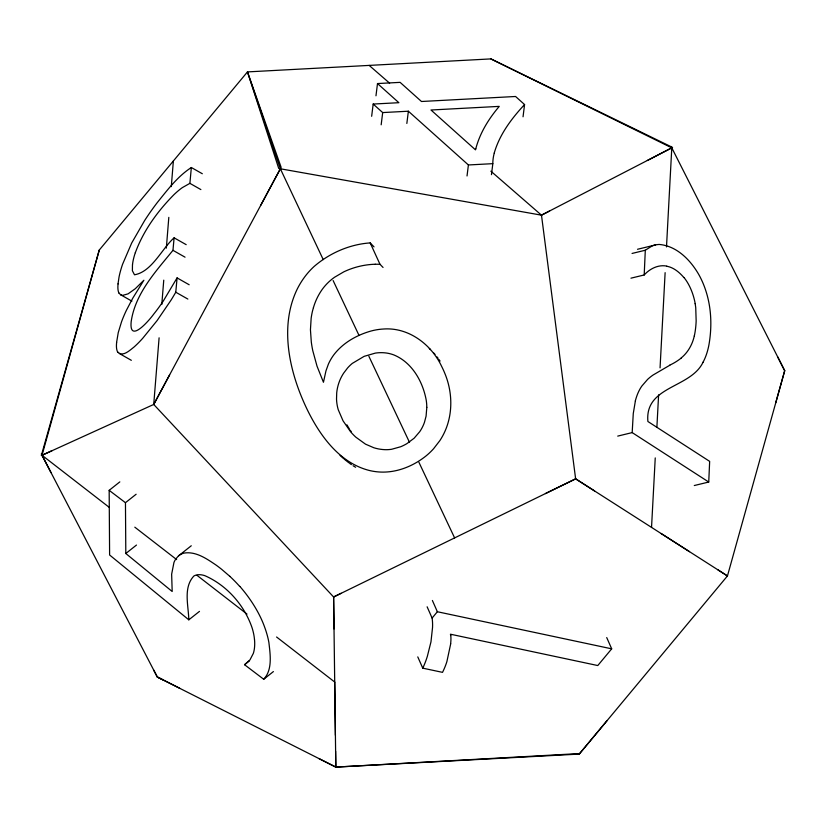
<?xml version="1.0" encoding="UTF-8"?>
<svg xmlns="http://www.w3.org/2000/svg" width="826" height="826" viewBox="0 0 826 826"><rect width="100%" height="100%" fill="white"/><g stroke="black" fill="none" stroke-linecap="round" stroke-linejoin="round"><path stroke-width="1.24" d="M703.06 362.211C690.639 388.354 644.631 385.752 647.894 421.497L709.658 461.373L708.739 482.033L632.179 432.597L633.274 413.516L635.37 400.971M630.95 278.176L644.197 274.965L645.302 250.237L652.003 246.014A74.041 38.874 76.4 0 1 659.313 244.455C676.7 245.931 690.381 259.963 698.693 274.377A54.599 28.662 76.4 0 1 702.296 281.532A50.82 26.68 76.4 0 1 705.332 289.276C711.392 306.911 712.157 326.053 709.018 344.359A72.172 37.893 76.4 0 1 708.058 348.871A73.431 38.554 76.4 0 1 703.06 362.211M651.538 527.391L655.245 457.914M656.897 427.032L658.611 394.869M660.057 367.859L665.126 272.652M666.499 246.922L671.786 147.854L490.881 58.904L247.47 71.903L99.254 250.061L41.321 455.58L153.729 404.451L169.588 374.942M607.027 720.685L579.232 754.086L335.821 767.096L333.601 596.981L153.729 404.451L159.098 337.813M161.793 304.495L163.754 280.159M166.336 248.12L168.814 217.362M171.292 186.614L173.367 160.987M189.164 284.753L177.084 277.897L163.197 301.191A66.865 19.07 -60.4 0 1 153.677 314.179C149.444 320.065 128.908 344.256 131.169 321.706C135.175 293.529 155.732 271.548 172.964 250.33L174.11 237.816L186.191 244.661M117.86 352.134C122.764 357.266 129.775 350.296 133.822 347.209A72.223 20.598 -60.4 0 0 142.836 338.154L157.095 320.591L171.034 300.148A81.908 23.365 -60.4 0 0 175.773 292.218L177.084 277.897M135.34 252.684C143.394 230.681 157.57 211.27 173.925 194.688A78.553 22.405 -60.4 0 1 182.35 187.605L189.887 183.351L191.343 167.513L202.318 173.739M450.707 643.764L446.918 661.481A108.103 64.758 -23.8 0 1 442.519 672.354L422.747 668.151L417.78 656.897M118.025 283.917L119.037 277.061A61.155 17.449 -60.4 0 1 122.558 264.32L131.675 243.04L144.674 220.48A91.779 26.174 -60.4 0 1 157.394 202.432C167.564 189.835 177.6 176.423 191.343 167.513M132.47 264.712L132.387 270.732L134.493 274.79C151.922 271.826 161.855 248.647 174.11 237.816M116.58 342.532L118.252 332.589L121.515 321.882A47.371 13.515 -60.4 0 1 126.357 310.39L132.79 298.145L143.879 280.241L135.299 288.708L128.082 293.85L122.62 295.388L120.606 294.748L119.099 293.158M371.659 116.29L373.176 104.055L398.865 102.692L377.503 83.56L375.975 95.795M381.168 124.809L382.686 112.573L373.176 104.055M406.846 123.446L408.374 111.211L382.686 112.573M467.031 175.969L468.404 164.963L408.374 111.211M491.46 174.668L492.833 163.662L468.404 164.963M523.044 116.786L524.572 104.551L515.569 96.487L421.477 101.495L400.114 82.363L377.503 83.56M694.305 335.872C692.467 344.411 687.965 352.454 681.151 358.009M494.237 153.037C499.575 134.431 511.552 118.531 524.572 104.551M99.254 250.061L42.012 455.271L109.321 507.422M775.728 402.82L784.7 370.729M777.648 356.822L784.7 370.729L727.448 575.939L579.232 754.097M313.426 307.613L312.496 311.061A72.605 71.139 -44 0 0 311.154 318.278L310.442 329.76L311.309 342.036A119.347 116.941 -44 0 0 312.765 350.637L317.019 366.166L323.451 382.273L325.96 370.884L328.407 364.09A48.053 47.082 -44 0 1 333.797 354.86C342.935 342.811 356.76 335.026 371.163 330.989A60.35 59.131 -44 0 1 383.832 328.996C408.715 327.282 431.327 344.452 441.6 366.3A100.276 98.253 -44 0 1 444.78 373.249C452.07 390.729 453.03 411.049 446.03 428.766A63.891 62.6 -44 0 1 439.845 440.64L433.567 448.755A66.245 64.903 -44 0 1 425.999 455.962C413.341 466.05 397.337 472.637 380.982 472.08A60.505 59.286 -44 0 1 370.079 470.655C340.302 463.52 320.622 436.696 307.737 410.646A242.101 237.217 -44 0 1 299.879 392.722C287.262 360.126 281.418 321.644 297.226 289.079A79.564 77.964 -44 0 1 304.649 276.978A72.44 70.974 -44 0 1 314.138 266.447C329.646 253.066 349.687 244.31 370.182 242.906L374.023 246.881M153.729 404.451L281.139 167.327L247.47 71.903L278.744 168.494L541.484 215.173L549.631 210.971M260.603 205.54L280.355 168.783L247.47 71.903M422.788 668.151A145.995 87.453 -23.8 0 0 427.352 656.309L430.965 641.885L432.545 627.419A131.468 78.749 -23.8 0 0 432.132 618.044L437.357 611.736L611.694 648.833L597.776 665.549L450.438 634.203L450.707 635.535M644.197 274.965C649.773 268.77 658.281 264.403 666.758 266.106M199.479 611.385L188.813 619.82L109.61 554.989L109.166 490.334L119.822 481.888M229.814 576.321L221.647 569.31A92.171 41.331 51.6 0 0 216.071 565.077C206.727 558.789 195.917 551.138 184.033 553.09A61.702 27.671 51.6 0 0 178.106 556.27L175.577 559.326A80.421 36.055 51.6 0 0 173.956 562.465L171.643 574.204L172.19 591.499L125.81 553.503L125.459 502.693L136.125 494.247M125.81 553.503L136.476 545.057M178.664 555.753L191.271 545.769M239.819 586.367A66.266 29.715 51.6 0 1 264.31 626.232L265.373 629.195A85.594 38.378 51.6 0 1 268.884 642.463C270.247 654.502 272.704 669.679 263.721 679.261L244.558 664.723L249.4 660.883M263.721 679.261L273.406 671.579M244.558 664.723L249.948 659.902L253.324 653.407A76.808 34.444 51.6 0 0 254.676 645.251A78.336 35.126 51.6 0 0 254.656 641.513L254.522 639.592M669.803 365.237L653.129 374.994A138.159 72.533 76.4 0 0 647.615 379.392L641.916 385.969A65.419 34.341 76.4 0 0 635.328 400.93M647.357 160.481L671.786 147.854M334.014 628.937L333.601 596.981L341.169 593.285M545.418 493.587L575.639 478.843L594.627 490.985M333.601 596.981L575.629 478.843L727.448 575.939L717.97 569.868M52.017 450.717L42.023 455.26L51.036 472.648M637.517 249.276L655.586 244.899M632.055 253.448L645.302 250.237M617.724 436.107L632.179 432.597M694.284 485.533L708.739 482.033M579.687 753.549L335.821 767.096L319.084 758.65M375.241 264.258L379.97 264.258L383.047 267.448M490.881 58.904L672.591 147.441L541.484 215.173L575.629 478.843M41.3 453.908L157.291 676.979L162.887 679.808M153.688 670.062L157.281 676.99L179.655 688.254M157.291 676.979L335.821 767.096L335.604 751.185M189.887 183.351L200.873 189.577M172.964 250.33L185.045 257.175M175.773 292.218L187.853 299.064M120.606 294.748L131.892 301.149M119.254 353.466L131.334 360.322M353.074 465.74L355.614 467.268M661.068 533.482L689.524 551.675M349.749 463.479L351.411 464.615M348.923 462.859L344.05 458.977M109.166 490.334L125.459 502.693M134.814 527.174L176.63 559.574M197.032 575.371L247.005 614.09M276.576 637.001L334.706 682.039M369.181 65.409L389.614 83.168M490.861 171.168L541.484 215.173M340.054 455.384L343.234 458.306M429.324 348.5L430.491 349.594M433.887 353.115L434.972 354.354M437.078 356.946L438.1 358.288M439.091 359.661L440.072 361.076M350.172 430.15L351.164 431.595M349.202 428.673L346.899 424.832M671.094 146.481L784.69 370.729M280.355 168.772L323.234 259.601M333.126 280.561L358.959 335.294M368.861 356.254L409.541 442.426M418.885 462.219L454.62 537.912M370.182 242.906L379.97 264.258M606.718 637.569L611.694 648.833M432.39 600.481L437.357 611.736M427.125 606.8L432.091 618.065M188.813 619.82C188.452 605.313 183.073 587.565 193.873 576.011A41.765 18.73 51.6 0 1 198.178 574.731L199.396 574.689A38.45 17.243 51.6 0 1 204.796 575.65C226.82 585.273 244.31 605.086 252.075 627.791A59.162 26.525 51.6 0 1 254.48 639.561M334.716 682.193L335.397 735.264M313.446 307.623A59.678 58.47 -44 0 1 322.398 289.152A51.635 50.593 -44 0 1 334.54 277.257L343.802 271.837A78.274 76.694 -44 0 1 375.241 264.237M229.814 576.331A68.083 30.531 51.6 0 1 239.746 586.47M119.037 293.251A51.584 14.713 -60.4 0 1 118.077 283.855M117.788 352.237A52.048 14.847 -60.4 0 1 116.631 342.47M132.521 264.65A41.878 11.946 -60.4 0 1 135.288 252.725M694.336 335.893A69.239 36.344 76.4 0 0 696.153 320.942L695.74 307.747A36.334 19.07 76.4 0 0 695.12 303.648M681.182 358.092A181.947 95.527 76.4 0 1 669.772 365.123M666.778 266.271A52.255 27.434 76.4 0 1 683.876 277.567M683.918 277.433A35.59 18.688 76.4 0 1 695.203 303.648M450.79 635.514A86.658 51.914 -23.8 0 1 450.614 643.784M492.802 163.651A331.154 116.662 7.1 0 1 494.278 153.047M426.805 407.383L426.082 416.159L424.461 422.323A38.626 37.851 -44 0 1 419.732 431.678L414.136 438.214L407.011 443.562A47.227 46.277 -44 0 1 400.662 446.752L391.7 449.261A36.199 35.466 -44 0 1 384.937 449.664A42.684 41.816 -44 0 1 373.91 447.775L365.505 444.151L355.83 437.16A63.519 62.239 -44 0 1 350.534 431.699L343.058 420.847L338.257 409.748A44.119 43.231 -44 0 1 336.523 399.144L336.719 392.753A43.881 42.993 -44 0 1 339.734 380.579A42.673 41.816 -44 0 1 343.657 373.135L347.57 367.993A40.495 39.679 -44 0 1 352.289 363.409L364.132 356.347L375.334 353.105A38.936 38.151 -44 0 1 383.956 352.764L386.041 352.97A35.704 34.981 -44 0 1 394.033 355.004C412.184 362.552 422.933 381.788 426.268 400.424A54.155 53.06 -44 0 1 426.805 407.383M475.766 148.856L475.487 149.847L430.986 110.003L499.255 106.378C488.713 118.799 479.896 132.965 475.766 148.856"/></g></svg>
